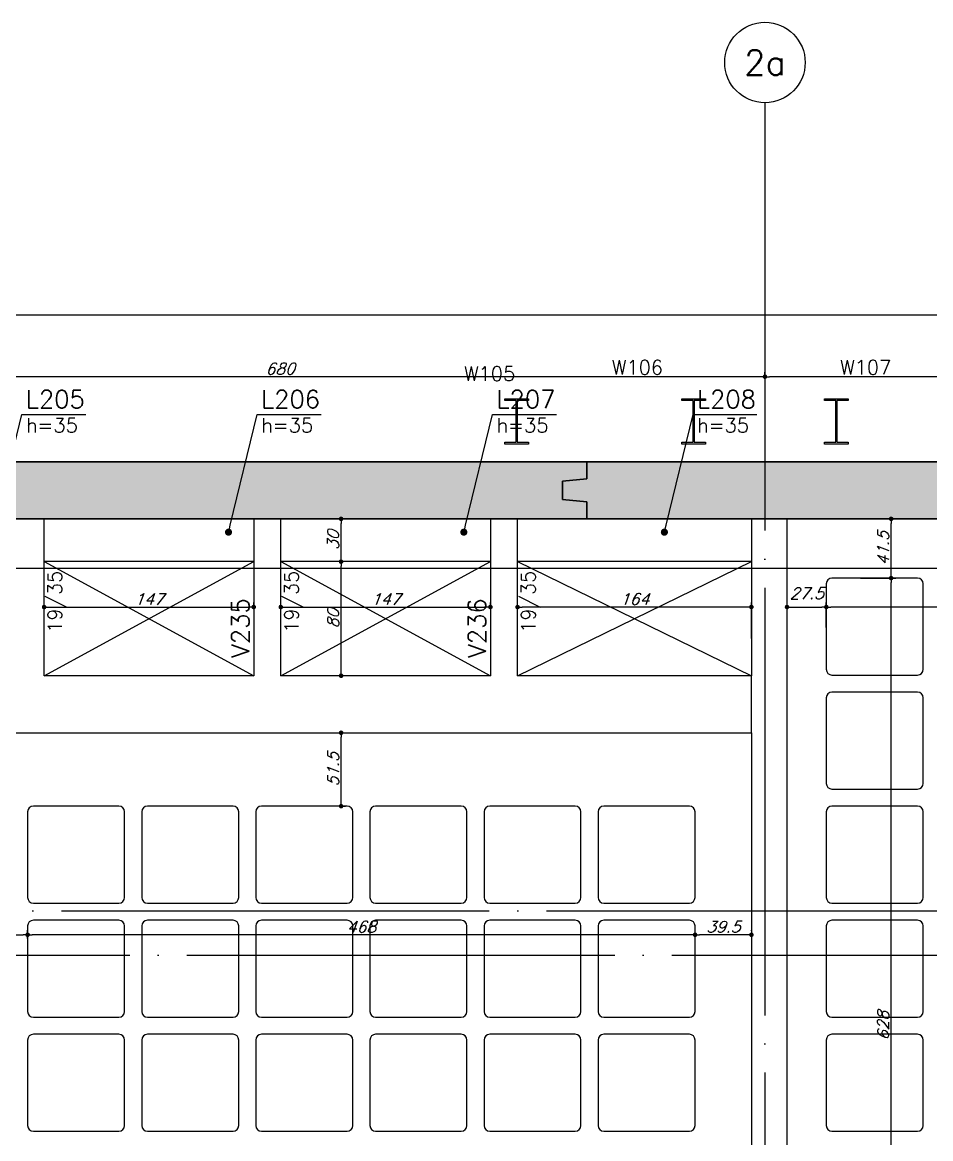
# Model space of a CAD drawing. Extents: x -4172 to 5483, y -2094 to 2406.
# Drawn here: x -2461 to -1824, y 1215 to 1998 of the extents above; entities that cross this region are included whole.
import ezdxf
from ezdxf import colors
from ezdxf.entities.mleader import LeaderData, LeaderLine
from ezdxf.enums import TextEntityAlignment as Align
from ezdxf.math import Vec2, Vec3

# ---------------------------------------------------------------- set-up
doc = ezdxf.new("R2010")
doc.units = 0
doc.header["$LTSCALE"] = 50
doc.header["$MEASUREMENT"] = 0
doc.linetypes.add('EIXO', pattern=[6.8, 6, -0.4, 0, -0.4])
doc.layers.get('0').update_dxf_attribs({"linetype": 'CONTINUOUS'})
doc.layers.get('DEFPOINTS').update_dxf_attribs({"linetype": 'CONTINUOUS'})
for name, color, linetype in [('251', 5, 'CONTINUOUS'), ('F-AUX-RED', 1, 'CONTINUOUS'), ('F-COTAS', 106, 'CONTINUOUS'), ('F-CUBETA', 1, 'CONTINUOUS'), ('F-EIXO', 12, 'EIXO'), ('F-LAJES', 3, 'CONTINUOUS'), ('F-LAJES-DIM', 2, 'CONTINUOUS'), ('F-LAJES-NOME', 4, 'CONTINUOUS'), ('F-PERFIL - W310x52', 4, 'CONTINUOUS'), ('F-PILARES-NOME', 170, 'CONTINUOUS'), ('F-SOLIDO-EST', 252, 'CONTINUOUS'), ('F-TEXTO', 6, 'CONTINUOUS'), ('F-VIGAS', 3, 'CONTINUOUS'), ('F-VIGAS-DIM', 2, 'CONTINUOUS'), ('F-VIGAS-NOME', 4, 'CONTINUOUS'), ('F-VÃO', 1, 'CONTINUOUS')]:
    doc.layers.add(name, color=color, linetype=linetype)
doc.styles.add('CP-TEXT-INCL', font='romans.shx', dxfattribs={"oblique": 20})
doc.styles.add('MCP', font='romans.shx')
doc.styles.add('ROMANS', font='romans.shx')
doc.styles.get("Standard").update_dxf_attribs({"font": 'ROMANS.SHX'})
doc.dimstyles.new('CP-COTAS-50', dxfattribs={"dimscale": 0.64, "dimtxt": 12.5, "dimasz": 5, "dimexe": 5, "dimexo": 5, "dimgap": 2.5, "dimtad": 1, "dimdec": 1, "dimdsep": 46, "dimtxsty": 'CP-TEXT-INCL', "dimblk1": 'DOT', "dimblk2": 'DOT', "dimsah": 1, "dimcen": 9, "dimclrd": 256, "dimclre": 256, "dimclrt": 256, "dimadec": 0, "dimazin": 0, "dimtfac": 1, "dimtdec": 1, "dimtmove": 2, "dimatfit": 3, "dimldrblk": 'DOT', "dimfxl": 0, "dimtolj": 1, "dimarcsym": 0})

# ---------------------------------------------------------------- blocks, each defined once
blk = doc.blocks.new('_VAONER063650636500869008690')
at = {"layer": '251', "color": 1}
for p, q in [((30, 34), (-30, 34)), ((-34, 30), (-34, -30)), ((34, -30), (34, 30)), ((-30, -34), (30, -34))]:
    blk.add_line(p, q, dxfattribs=at)
for centre, start, end in [((-30, 30), 90, 180), ((30, 30), 0, 90), ((-30, -30), 180, 270), ((30, -30), 270, 0)]:
    blk.add_arc(centre, 4, start, end, dxfattribs=at)
blk = doc.blocks.new('_DOT')
at = {"color": 0, "linetype": 'ByBlock'}
blk.add_line((-0.5, 0), (-1, 0), dxfattribs=at)
at = {"color": 0, "linetype": 'ByBlock', "const_width": 0.5}
blk.add_lwpolyline([(-0.25, 0, 1), (0.25, 0, 1)], format="xyb", close=True, dxfattribs=at)
blk = doc.blocks.new('*U43')
at = {"layer": 'F-EIXO'}
blk.add_line((0, 0), (7397, 0), dxfattribs=at)
at = {"layer": 'F-TEXTO', "style": 'ROMANS'}
blk.add_attdef('EIXO', text='', height=17.5, dxfattribs=at).set_placement((-28.2072, 0), align=Align.MIDDLE_CENTER)
blk = doc.blocks.new('*U44')
at = {"layer": 'F-EIXO'}
blk.add_line((0, 0), (7484.954, 0), dxfattribs=at)
at = {"layer": 'F-TEXTO', "style": 'ROMANS'}
blk.add_attdef('EIXO', text='', height=17.5, dxfattribs=at).set_placement((-28.2072, 0), align=Align.MIDDLE_CENTER)
blk = doc.blocks.new('*U47')
at = {"layer": 'F-EIXO'}
blk.add_line((0, 0), (0, -3477.88), dxfattribs=at)
at = {"layer": 'F-EIXO', "color": 2, "linetype": 'Continuous'}
blk.add_circle((0, 28.21), 28.21, dxfattribs=at)
at = {"layer": 'F-TEXTO', "style": 'ROMANS'}
blk.add_attdef('EIXO', text='', height=17.5, rotation=360, dxfattribs=at).set_placement((0, 28.21), align=Align.MIDDLE_CENTER)
blk = doc.blocks.new('*U40')
at = {"layer": 'F-EIXO'}
blk.add_line((0, 0), (7378.18, 0), dxfattribs=at)
at = {"layer": 'F-TEXTO', "style": 'ROMANS'}
blk.add_attdef('EIXO', text='', height=17.5, dxfattribs=at).set_placement((-28.21, 0), align=Align.MIDDLE_CENTER)
blk = doc.blocks.new('*D90')
at = {"layer": 'DEFPOINTS', "color": 0, "linetype": 'Continuous', "transparency": 16777216}
for p in [(3284.5, 1792.61), (3284.5, 1699.5), (-3540, 1430.2)]:
    blk.add_point(p, dxfattribs=at)
at = {"layer": 'F-COTAS', "linetype": 'Continuous', "lineweight": -2, "transparency": 16777216}
for p, q in [((-3540, 1433.4), (-3540, 1795.81)), ((3284.5, 1702.7), (3284.5, 1795.81)), ((-3536.8, 1792.61), (3281.3, 1792.61))]:
    blk.add_line(p, q, dxfattribs=at)
at = {"layer": 'F-COTAS', "linetype": 'Continuous', "lineweight": -2, "transparency": 16777216, "xscale": 3.2, "yscale": 3.2, "zscale": 3.2, "rotation": 180}
blk.add_blockref('_DOT', (-3540, 1792.61), dxfattribs=at)
at = {"layer": 'F-COTAS', "linetype": 'Continuous', "lineweight": -2, "transparency": 16777216, "xscale": 3.2, "yscale": 3.2, "zscale": 3.2}
blk.add_blockref('_DOT', (3284.5, 1792.61), dxfattribs=at)
at = {"layer": 'F-COTAS', "linetype": 'Continuous', "transparency": 16777216, "insert": (-127.75, 1798.21), "char_height": 8, "attachment_point": 5, "style": 'CP-TEXT-INCL'}
blk.add_mtext('\\A1;6824.5', dxfattribs=at)
blk = doc.blocks.new('*D108')
at = {"layer": 'DEFPOINTS', "color": 0, "linetype": 'Continuous', "transparency": 16777216}
for p in [(-1940, 1749.22), (-1940, 1745.22), (-1259.5, 1745.22)]:
    blk.add_point(p, dxfattribs=at)
at = {"layer": 'F-COTAS', "linetype": 'Continuous', "lineweight": -2, "transparency": 16777216}
for p, q in [((-1940, 1748.42), (-1940, 1752.42)), ((-1262.7, 1749.22), (-1936.8, 1749.22)), ((-1259.5, 1748.42), (-1259.5, 1752.42))]:
    blk.add_line(p, q, dxfattribs=at)
at = {"layer": 'F-COTAS', "linetype": 'Continuous', "lineweight": -2, "transparency": 16777216, "xscale": 3.2, "yscale": 3.2, "zscale": 3.2, "rotation": 180}
blk.add_blockref('_DOT', (-1940, 1749.22), dxfattribs=at)
at = {"layer": 'F-COTAS', "linetype": 'Continuous', "lineweight": -2, "transparency": 16777216, "xscale": 3.2, "yscale": 3.2, "zscale": 3.2}
blk.add_blockref('_DOT', (-1259.5, 1749.22), dxfattribs=at)
at = {"layer": 'F-COTAS', "linetype": 'Continuous', "transparency": 16777216, "insert": (-1599.75, 1754.82), "char_height": 8, "attachment_point": 5, "style": 'CP-TEXT-INCL'}
blk.add_mtext('\\A1;680.5', dxfattribs=at)
blk = doc.blocks.new('*D109')
at = {"layer": 'DEFPOINTS', "color": 0, "linetype": 'Continuous', "transparency": 16777216}
for p in [(-2620, 1749.22), (-2620, 1745.22), (-1940, 1745.22)]:
    blk.add_point(p, dxfattribs=at)
at = {"layer": 'F-COTAS', "linetype": 'Continuous', "lineweight": -2, "transparency": 16777216}
for p, q in [((-2620, 1748.42), (-2620, 1752.42)), ((-1943.2, 1749.22), (-2616.8, 1749.22)), ((-1940, 1748.42), (-1940, 1752.42))]:
    blk.add_line(p, q, dxfattribs=at)
at = {"layer": 'F-COTAS', "linetype": 'Continuous', "lineweight": -2, "transparency": 16777216, "xscale": 3.2, "yscale": 3.2, "zscale": 3.2, "rotation": 180}
blk.add_blockref('_DOT', (-2620, 1749.22), dxfattribs=at)
at = {"layer": 'F-COTAS', "linetype": 'Continuous', "lineweight": -2, "transparency": 16777216, "xscale": 3.2, "yscale": 3.2, "zscale": 3.2}
blk.add_blockref('_DOT', (-1940, 1749.22), dxfattribs=at)
at = {"layer": 'F-COTAS', "linetype": 'Continuous', "transparency": 16777216, "insert": (-2280, 1754.82), "char_height": 8, "attachment_point": 5, "style": 'CP-TEXT-INCL'}
blk.add_mtext('\\A1;680', dxfattribs=at)
blk = doc.blocks.new('*D264')
at = {"layer": 'DEFPOINTS', "color": 0, "linetype": 'Continuous', "transparency": 16777216}
for p in [(-1876.31, 1608), (-1851.51, 1608), (-1881.89, 980)]:
    blk.add_point(p, dxfattribs=at)
at = {"layer": 'F-COTAS', "linetype": 'Continuous', "lineweight": -2, "transparency": 16777216}
for p, q in [((-1873.11, 1608), (-1848.31, 1608)), ((-1851.51, 983.2), (-1851.51, 1604.8)), ((-1878.69, 980), (-1848.31, 980))]:
    blk.add_line(p, q, dxfattribs=at)
at = {"layer": 'F-COTAS', "linetype": 'Continuous', "lineweight": -2, "transparency": 16777216, "xscale": 3.2, "yscale": 3.2, "zscale": 3.2}
for p, rotation in [((-1851.51, 1608), 90), ((-1851.51, 980), 270)]:
    blk.add_blockref('_DOT', p, dxfattribs=dict(at, rotation=rotation))
at = {"layer": 'F-COTAS', "linetype": 'Continuous', "transparency": 16777216, "insert": (-1857.11, 1294), "char_height": 8, "attachment_point": 5, "rotation": 90, "style": 'CP-TEXT-INCL'}
blk.add_mtext('\\A1;628', dxfattribs=at)
blk = doc.blocks.new('*D265')
at = {"layer": 'DEFPOINTS', "color": 0, "linetype": 'Continuous', "transparency": 16777216}
for p in [(-1872.42, 1649.5), (-1851.51, 1649.5), (-1872.42, 1608)]:
    blk.add_point(p, dxfattribs=at)
at = {"layer": 'F-COTAS', "linetype": 'Continuous', "lineweight": -2, "transparency": 16777216}
for p, q in [((-1869.22, 1649.5), (-1848.31, 1649.5)), ((-1851.51, 1611.2), (-1851.51, 1646.3)), ((-1869.22, 1608), (-1848.31, 1608))]:
    blk.add_line(p, q, dxfattribs=at)
at = {"layer": 'F-COTAS', "linetype": 'Continuous', "lineweight": -2, "transparency": 16777216, "xscale": 3.2, "yscale": 3.2, "zscale": 3.2}
for p, rotation in [((-1851.51, 1649.5), 90), ((-1851.51, 1608), 270)]:
    blk.add_blockref('_DOT', p, dxfattribs=dict(at, rotation=rotation))
at = {"layer": 'F-COTAS', "linetype": 'Continuous', "transparency": 16777216, "insert": (-1857.11, 1628.75), "char_height": 8, "attachment_point": 5, "rotation": 90, "style": 'CP-TEXT-INCL'}
blk.add_mtext('\\A1;41.5', dxfattribs=at)
blk = doc.blocks.new('*D403')
at = {"layer": 'DEFPOINTS', "color": 0, "linetype": 'Continuous', "transparency": 16777216}
for p in [(-1897, 1587.67), (-1897, 1570.07), (-1349, 1570.07)]:
    blk.add_point(p, dxfattribs=at)
at = {"layer": 'F-COTAS', "linetype": 'Continuous', "lineweight": -2, "transparency": 16777216}
for p, q in [((-1897, 1573.27), (-1897, 1590.87)), ((-1349, 1573.27), (-1349, 1590.87)), ((-1352.2, 1587.67), (-1893.8, 1587.67))]:
    blk.add_line(p, q, dxfattribs=at)
at = {"layer": 'F-COTAS', "linetype": 'Continuous', "lineweight": -2, "transparency": 16777216, "xscale": 3.2, "yscale": 3.2, "zscale": 3.2, "rotation": 180}
blk.add_blockref('_DOT', (-1897, 1587.67), dxfattribs=at)
at = {"layer": 'F-COTAS', "linetype": 'Continuous', "lineweight": -2, "transparency": 16777216, "xscale": 3.2, "yscale": 3.2, "zscale": 3.2}
blk.add_blockref('_DOT', (-1349, 1587.67), dxfattribs=at)
at = {"layer": 'F-COTAS', "linetype": 'Continuous', "transparency": 16777216, "insert": (-1623, 1593.27), "char_height": 8, "attachment_point": 5, "style": 'CP-TEXT-INCL'}
blk.add_mtext('\\A1;548', dxfattribs=at)
blk = doc.blocks.new('*D404')
at = {"layer": 'DEFPOINTS', "color": 0, "linetype": 'Continuous', "transparency": 16777216}
for p in [(-1897, 1587.67), (-1924.5, 1578.85), (-1897, 1578.85)]:
    blk.add_point(p, dxfattribs=at)
at = {"layer": 'F-COTAS', "linetype": 'Continuous', "lineweight": -2, "transparency": 16777216}
for p, q in [((-1924.5, 1582.05), (-1924.5, 1590.87)), ((-1897, 1582.05), (-1897, 1590.87)), ((-1921.3, 1587.67), (-1900.2, 1587.67))]:
    blk.add_line(p, q, dxfattribs=at)
at = {"layer": 'F-COTAS', "linetype": 'Continuous', "lineweight": -2, "transparency": 16777216, "xscale": 3.2, "yscale": 3.2, "zscale": 3.2, "rotation": 180}
blk.add_blockref('_DOT', (-1924.5, 1587.67), dxfattribs=at)
at = {"layer": 'F-COTAS', "linetype": 'Continuous', "lineweight": -2, "transparency": 16777216, "xscale": 3.2, "yscale": 3.2, "zscale": 3.2}
blk.add_blockref('_DOT', (-1897, 1587.67), dxfattribs=at)
at = {"layer": 'F-COTAS', "linetype": 'Continuous', "transparency": 16777216, "insert": (-1910.75, 1597.27), "char_height": 8, "attachment_point": 5, "style": 'CP-TEXT-INCL'}
blk.add_mtext('\\A1;27.5', dxfattribs=at)
blk = doc.blocks.new('*D405')
at = {"layer": 'DEFPOINTS', "color": 0, "linetype": 'Continuous', "transparency": 16777216}
for p in [(-2113.5, 1587.67), (-2113.5, 1562.29), (-1949.5, 1562.29)]:
    blk.add_point(p, dxfattribs=at)
at = {"layer": 'F-COTAS', "linetype": 'Continuous', "lineweight": -2, "transparency": 16777216}
for p, q in [((-2113.5, 1565.49), (-2113.5, 1590.87)), ((-1949.5, 1565.49), (-1949.5, 1590.87)), ((-1952.7, 1587.67), (-2110.3, 1587.67))]:
    blk.add_line(p, q, dxfattribs=at)
at = {"layer": 'F-COTAS', "linetype": 'Continuous', "lineweight": -2, "transparency": 16777216, "xscale": 3.2, "yscale": 3.2, "zscale": 3.2, "rotation": 180}
blk.add_blockref('_DOT', (-2113.5, 1587.67), dxfattribs=at)
at = {"layer": 'F-COTAS', "linetype": 'Continuous', "lineweight": -2, "transparency": 16777216, "xscale": 3.2, "yscale": 3.2, "zscale": 3.2}
blk.add_blockref('_DOT', (-1949.5, 1587.67), dxfattribs=at)
at = {"layer": 'F-COTAS', "linetype": 'Continuous', "transparency": 16777216, "insert": (-2031.5, 1593.27), "char_height": 8, "attachment_point": 5, "style": 'CP-TEXT-INCL'}
blk.add_mtext('\\A1;164', dxfattribs=at)
blk = doc.blocks.new('*D406')
at = {"layer": 'DEFPOINTS', "color": 0, "linetype": 'Continuous', "transparency": 16777216}
for p in [(-2279.5, 1584.21), (-2132.5, 1587.67), (-2132.5, 1584.21)]:
    blk.add_point(p, dxfattribs=at)
at = {"layer": 'F-COTAS', "linetype": 'Continuous', "lineweight": -2, "transparency": 16777216}
for p, q in [((-2279.5, 1587.41), (-2279.5, 1590.87)), ((-2132.5, 1587.41), (-2132.5, 1590.87)), ((-2276.3, 1587.67), (-2135.7, 1587.67))]:
    blk.add_line(p, q, dxfattribs=at)
at = {"layer": 'F-COTAS', "linetype": 'Continuous', "lineweight": -2, "transparency": 16777216, "xscale": 3.2, "yscale": 3.2, "zscale": 3.2, "rotation": 180}
blk.add_blockref('_DOT', (-2279.5, 1587.67), dxfattribs=at)
at = {"layer": 'F-COTAS', "linetype": 'Continuous', "lineweight": -2, "transparency": 16777216, "xscale": 3.2, "yscale": 3.2, "zscale": 3.2}
blk.add_blockref('_DOT', (-2132.5, 1587.67), dxfattribs=at)
at = {"layer": 'F-COTAS', "linetype": 'Continuous', "transparency": 16777216, "insert": (-2206, 1593.27), "char_height": 8, "attachment_point": 5, "style": 'CP-TEXT-INCL'}
blk.add_mtext('\\A1;147', dxfattribs=at)
blk = doc.blocks.new('*D407')
at = {"layer": 'DEFPOINTS', "color": 0, "linetype": 'Continuous', "transparency": 16777216}
for p in [(-2445.45, 1584.21), (-2298.45, 1587.67), (-2298.45, 1584.21)]:
    blk.add_point(p, dxfattribs=at)
at = {"layer": 'F-COTAS', "linetype": 'Continuous', "lineweight": -2, "transparency": 16777216}
for p, q in [((-2445.45, 1587.41), (-2445.45, 1590.87)), ((-2298.45, 1587.41), (-2298.45, 1590.87)), ((-2442.25, 1587.67), (-2301.65, 1587.67))]:
    blk.add_line(p, q, dxfattribs=at)
at = {"layer": 'F-COTAS', "linetype": 'Continuous', "lineweight": -2, "transparency": 16777216, "xscale": 3.2, "yscale": 3.2, "zscale": 3.2, "rotation": 180}
blk.add_blockref('_DOT', (-2445.45, 1587.67), dxfattribs=at)
at = {"layer": 'F-COTAS', "linetype": 'Continuous', "lineweight": -2, "transparency": 16777216, "xscale": 3.2, "yscale": 3.2, "zscale": 3.2}
blk.add_blockref('_DOT', (-2298.45, 1587.67), dxfattribs=at)
at = {"layer": 'F-COTAS', "linetype": 'Continuous', "transparency": 16777216, "insert": (-2371.95, 1593.27), "char_height": 8, "attachment_point": 5, "style": 'CP-TEXT-INCL'}
blk.add_mtext('\\A1;147', dxfattribs=at)
blk = doc.blocks.new('*D416')
at = {"layer": 'DEFPOINTS', "color": 0, "linetype": 'Continuous', "transparency": 16777216}
for p in [(-2237.21, 1619.5), (-2228.58, 1619.5), (-2228.58, 1539.5)]:
    blk.add_point(p, dxfattribs=at)
at = {"layer": 'F-COTAS', "linetype": 'Continuous', "lineweight": -2, "transparency": 16777216}
for p, q in [((-2231.78, 1619.5), (-2240.41, 1619.5)), ((-2237.21, 1542.7), (-2237.21, 1616.3)), ((-2231.78, 1539.5), (-2240.41, 1539.5))]:
    blk.add_line(p, q, dxfattribs=at)
at = {"layer": 'F-COTAS', "linetype": 'Continuous', "lineweight": -2, "transparency": 16777216, "xscale": 3.2, "yscale": 3.2, "zscale": 3.2}
for p, rotation in [((-2237.21, 1619.5), 90), ((-2237.21, 1539.5), 270)]:
    blk.add_blockref('_DOT', p, dxfattribs=dict(at, rotation=rotation))
at = {"layer": 'F-COTAS', "linetype": 'Continuous', "transparency": 16777216, "insert": (-2242.81, 1579.5), "char_height": 8, "attachment_point": 5, "rotation": 90, "style": 'CP-TEXT-INCL'}
blk.add_mtext('\\A1;80', dxfattribs=at)
blk = doc.blocks.new('*D417')
at = {"layer": 'DEFPOINTS', "color": 0, "linetype": 'Continuous', "transparency": 16777216}
for p in [(-2237.21, 1649.5), (-2224.47, 1649.5), (-2224.47, 1619.5)]:
    blk.add_point(p, dxfattribs=at)
at = {"layer": 'F-COTAS', "linetype": 'Continuous', "lineweight": -2, "transparency": 16777216}
for p, q in [((-2227.67, 1649.5), (-2240.41, 1649.5)), ((-2237.21, 1622.7), (-2237.21, 1646.3)), ((-2227.67, 1619.5), (-2240.41, 1619.5))]:
    blk.add_line(p, q, dxfattribs=at)
at = {"layer": 'F-COTAS', "linetype": 'Continuous', "lineweight": -2, "transparency": 16777216, "xscale": 3.2, "yscale": 3.2, "zscale": 3.2}
for p, rotation in [((-2237.21, 1649.5), 90), ((-2237.21, 1619.5), 270)]:
    blk.add_blockref('_DOT', p, dxfattribs=dict(at, rotation=rotation))
at = {"layer": 'F-COTAS', "linetype": 'Continuous', "transparency": 16777216, "insert": (-2242.81, 1634.5), "char_height": 8, "attachment_point": 5, "rotation": 90, "style": 'CP-TEXT-INCL'}
blk.add_mtext('\\A1;30', dxfattribs=at)
blk = doc.blocks.new('*D419')
at = {"layer": 'DEFPOINTS', "color": 0, "linetype": 'Continuous', "transparency": 16777216}
for p in [(-2239.15, 1499.5), (-2237.21, 1499.5), (-2239.15, 1448)]:
    blk.add_point(p, dxfattribs=at)
at = {"layer": 'F-COTAS', "linetype": 'Continuous', "lineweight": -2, "transparency": 16777216}
for p, q in [((-2237.21, 1451.2), (-2237.21, 1496.3)), ((-2235.95, 1499.5), (-2234.01, 1499.5)), ((-2235.95, 1448), (-2234.01, 1448))]:
    blk.add_line(p, q, dxfattribs=at)
at = {"layer": 'F-COTAS', "linetype": 'Continuous', "lineweight": -2, "transparency": 16777216, "xscale": 3.2, "yscale": 3.2, "zscale": 3.2}
for p, rotation in [((-2237.21, 1499.5), 90), ((-2237.21, 1448), 270)]:
    blk.add_blockref('_DOT', p, dxfattribs=dict(at, rotation=rotation))
at = {"layer": 'F-COTAS', "linetype": 'Continuous', "transparency": 16777216, "insert": (-2242.81, 1473.75), "char_height": 8, "attachment_point": 5, "rotation": 90, "style": 'CP-TEXT-INCL'}
blk.add_mtext('\\A1;51.5', dxfattribs=at)
blk = doc.blocks.new('*D420')
at = {"layer": 'DEFPOINTS', "color": 0, "linetype": 'Continuous', "transparency": 16777216}
for p in [(-1989, 1357.79), (-1989, 1357.4), (-1949.5, 1357.4)]:
    blk.add_point(p, dxfattribs=at)
at = {"layer": 'F-COTAS', "linetype": 'Continuous', "lineweight": -2, "transparency": 16777216}
for p, q in [((-1989, 1360.6), (-1989, 1360.99)), ((-1952.7, 1357.79), (-1985.8, 1357.79)), ((-1949.5, 1360.6), (-1949.5, 1360.99))]:
    blk.add_line(p, q, dxfattribs=at)
at = {"layer": 'F-COTAS', "linetype": 'Continuous', "lineweight": -2, "transparency": 16777216, "xscale": 3.2, "yscale": 3.2, "zscale": 3.2, "rotation": 180}
blk.add_blockref('_DOT', (-1989, 1357.79), dxfattribs=at)
at = {"layer": 'F-COTAS', "linetype": 'Continuous', "lineweight": -2, "transparency": 16777216, "xscale": 3.2, "yscale": 3.2, "zscale": 3.2}
blk.add_blockref('_DOT', (-1949.5, 1357.79), dxfattribs=at)
at = {"layer": 'F-COTAS', "linetype": 'Continuous', "transparency": 16777216, "insert": (-1969.25, 1363.39), "char_height": 8, "attachment_point": 5, "style": 'CP-TEXT-INCL'}
blk.add_mtext('\\A1;39.5', dxfattribs=at)
blk = doc.blocks.new('*D421')
at = {"layer": 'DEFPOINTS', "color": 0, "linetype": 'Continuous', "transparency": 16777216}
for p in [(-2457, 1357.79), (-2457, 1351.95), (-1989, 1351.95)]:
    blk.add_point(p, dxfattribs=at)
at = {"layer": 'F-COTAS', "linetype": 'Continuous', "lineweight": -2, "transparency": 16777216}
for p, q in [((-2457, 1355.15), (-2457, 1360.99)), ((-1992.2, 1357.79), (-2453.8, 1357.79)), ((-1989, 1355.15), (-1989, 1360.99))]:
    blk.add_line(p, q, dxfattribs=at)
at = {"layer": 'F-COTAS', "linetype": 'Continuous', "lineweight": -2, "transparency": 16777216, "xscale": 3.2, "yscale": 3.2, "zscale": 3.2, "rotation": 180}
blk.add_blockref('_DOT', (-2457, 1357.79), dxfattribs=at)
at = {"layer": 'F-COTAS', "linetype": 'Continuous', "lineweight": -2, "transparency": 16777216, "xscale": 3.2, "yscale": 3.2, "zscale": 3.2}
blk.add_blockref('_DOT', (-1989, 1357.79), dxfattribs=at)
at = {"layer": 'F-COTAS', "linetype": 'Continuous', "transparency": 16777216, "insert": (-2223, 1363.39), "char_height": 8, "attachment_point": 5, "style": 'CP-TEXT-INCL'}
blk.add_mtext('\\A1;468', dxfattribs=at)
blk = doc.blocks.new('*D422')
at = {"layer": 'DEFPOINTS', "color": 0, "linetype": 'Continuous', "transparency": 16777216}
for p in [(-2457, 1357.79), (-2545, 1352.51), (-2457, 1352.51)]:
    blk.add_point(p, dxfattribs=at)
at = {"layer": 'F-COTAS', "linetype": 'Continuous', "lineweight": -2, "transparency": 16777216}
for p, q in [((-2545, 1355.71), (-2545, 1360.99)), ((-2541.8, 1357.79), (-2460.2, 1357.79)), ((-2457, 1355.71), (-2457, 1360.99))]:
    blk.add_line(p, q, dxfattribs=at)
at = {"layer": 'F-COTAS', "linetype": 'Continuous', "lineweight": -2, "transparency": 16777216, "xscale": 3.2, "yscale": 3.2, "zscale": 3.2, "rotation": 180}
blk.add_blockref('_DOT', (-2545, 1357.79), dxfattribs=at)
at = {"layer": 'F-COTAS', "linetype": 'Continuous', "lineweight": -2, "transparency": 16777216, "xscale": 3.2, "yscale": 3.2, "zscale": 3.2}
blk.add_blockref('_DOT', (-2457, 1357.79), dxfattribs=at)
at = {"layer": 'F-COTAS', "linetype": 'Continuous', "transparency": 16777216, "insert": (-2501, 1363.39), "char_height": 8, "attachment_point": 5, "style": 'CP-TEXT-INCL'}
blk.add_mtext('\\A1;88', dxfattribs=at)
blk = doc.blocks.new('A$C44D756D9')
at = {"layer": 'F-PERFIL - W310x52'}
for points in [[(1202.55, 244.25), (1219.25, 244.25), (1219.25, 242.93), (1211.28, 242.93), (1211.28, 213.77), (1219.25, 213.77), (1219.25, 212.45), (1202.55, 212.45), (1202.55, 213.77), (1210.52, 213.77), (1210.52, 242.93), (1202.55, 242.93)], [(1343.35, 212.45), (1326.65, 212.45), (1326.65, 213.77), (1334.62, 213.77), (1334.62, 242.93), (1326.65, 242.93), (1326.65, 244.25), (1343.35, 244.25), (1343.35, 242.93), (1335.38, 242.93), (1335.38, 213.77), (1343.35, 213.77)], [(1443.35, 212.45), (1426.65, 212.45), (1426.65, 213.77), (1434.62, 213.77), (1434.62, 242.93), (1426.65, 242.93), (1426.65, 244.25), (1443.35, 244.25), (1443.35, 242.93), (1435.38, 242.93), (1435.38, 213.77), (1443.35, 213.77)]]:
    blk.add_lwpolyline(points, close=True, dxfattribs=at)
at = {"layer": 'F-PILARES-NOME'}
for s, p in [('W105', (1173.9, 256.93)), ('W106', (1277.57, 261.24)), ('W107', (1437.62, 261.24))]:
    blk.add_text(s, height=10, dxfattribs=at).set_placement(p)

msp = doc.modelspace()

# ---------------------------------------------------------------- hatches: boundary and pattern name
at = {"layer": 'F-SOLIDO-EST'}
h = msp.add_hatch(color=256, dxfattribs=at)
h.dxf.hatch_style = 1
h.paths.add_polyline_path([(-2082, 1676), (-2065, 1677.5), (-2065, 1689.5), (-2540, 1689.5), (-2540, 1677.5), (-2557, 1676), (-2557, 1663), (-2540, 1661.5), (-2540, 1649.5), (-2065, 1649.5), (-2065, 1661.5), (-2082, 1663)])
h = msp.add_hatch(color=256, dxfattribs=at)
h.dxf.hatch_style = 1
h.paths.add_polyline_path([(-1798, 1676), (-1815, 1677.5), (-1815, 1689.5), (-2065, 1689.5), (-2065, 1677.5), (-2082, 1676), (-2082, 1663), (-2065, 1661.5), (-2065, 1649.5), (-1815, 1649.5), (-1815, 1661.5), (-1798, 1663)])

# ---------------------------------------------------------------- linework, layer by layer
at = {"layer": 'F-EIXO'}
msp.add_line((-3621.135, 1615), (3550.572, 1615), dxfattribs=at)
at = {"layer": 'F-LAJES'}
for p, q in [((-2298.5, 1619.5), (-2445.45, 1619.5)), ((-2132.5, 1619.5), (-2279.5, 1619.5)), ((-1949.5, 1619.5), (-2113.5, 1619.5))]:
    msp.add_line(p, q, dxfattribs=at)
at = {"layer": 'F-VIGAS'}
for p, q in [((-2065, 1689.5), (-2540, 1689.5)), ((-2540, 1689.5), (-2065, 1689.5)), ((-1815, 1689.5), (-2065, 1689.5)), ((-2065, 1689.5), (-2065, 1677.5)), ((-2065, 1677.5), (-2065, 1689.5)), ((-2065, 1689.5), (-1815, 1689.5)), ((-2065, 1677.5), (-2065, 1689.5)), ((-2065, 1689.5), (-2065, 1677.5)), ((-2065, 1677.5), (-2082, 1676)), ((-2082, 1676), (-2065, 1677.5)), ((-2082, 1676), (-2065, 1677.5)), ((-2065, 1677.5), (-2082, 1676)), ((-2082, 1676), (-2082, 1663)), ((-2082, 1663), (-2082, 1676)), ((-2082, 1663), (-2082, 1676)), ((-2082, 1676), (-2082, 1663)), ((-2082, 1663), (-2065, 1661.5)), ((-2065, 1661.5), (-2082, 1663)), ((-2065, 1661.5), (-2082, 1663)), ((-2082, 1663), (-2065, 1661.5)), ((-2065, 1661.5), (-2065, 1649.5)), ((-2065, 1649.5), (-2065, 1661.5)), ((-2065, 1649.5), (-2065, 1661.5)), ((-2065, 1661.5), (-2065, 1649.5)), ((-2540, 1649.5), (-2065, 1649.5)), ((-2065, 1649.5), (-2540, 1649.5)), ((-2065, 1649.5), (-1815, 1649.5)), ((-1815, 1649.5), (-2065, 1649.5))]:
    msp.add_line(p, q, dxfattribs=at)
for points in [[(-2445.45, 1539.5), (-2445.45, 1649.5)], [(-2298.5, 1649.5), (-2298.5, 1539.5)], [(-2279.5, 1539.5), (-2279.5, 1649.5)], [(-2132.5, 1649.5), (-2132.5, 1539.5)], [(-2113.5, 1539.5), (-2113.5, 1649.5)], [(-1949.5, 1649.5), (-1949.5, 1539.5)], [(-1924.5, 1519.5), (-1924.5, 1649.5)], [(-2298.5, 1539.5), (-2445.45, 1539.5)], [(-2132.5, 1539.5), (-2279.5, 1539.5)], [(-1949.5, 1539.5), (-2113.5, 1539.5)], [(-1949.5, 1499.5), (-1949.5, 1539.5)], [(-1924.5, 904.5), (-1924.5, 1519.5)], [(-2610.45, 1499.5), (-2454.95, 1499.5)], [(-2454.95, 1499.5), (-2289, 1499.5)], [(-2289, 1499.5), (-2123, 1499.5)], [(-2123, 1499.5), (-1949.5, 1499.5)], [(-1949.5, 1499.5), (-1949.5, 904.5)]]:
    msp.add_lwpolyline(points, dxfattribs=at)
at = {"layer": 'F-VÃO'}
for p, q in [((-2445.45, 1539.5), (-2298.5, 1619.5)), ((-2445.45, 1619.5), (-2298.5, 1539.5)), ((-2279.5, 1539.5), (-2132.5, 1619.5)), ((-2279.5, 1619.5), (-2132.5, 1539.5)), ((-2113.5, 1539.5), (-1949.5, 1619.5)), ((-2113.5, 1619.5), (-1949.5, 1539.5))]:
    msp.add_line(p, q, dxfattribs=at)

# ---------------------------------------------------------------- block references
at = {"layer": 'F-CUBETA'}
for p in [(-1863, 1574), (-1863, 1494), (-2423, 1414), (-2343, 1414), (-2263, 1414), (-2183, 1414), (-2103, 1414), (-2023, 1414), (-1863, 1414), (-2423, 1334), (-2343, 1334), (-2263, 1334), (-2183, 1334), (-2103, 1334), (-2023, 1334), (-1863, 1334), (-2423, 1254), (-2343, 1254), (-2263, 1254), (-2183, 1254), (-2103, 1254), (-2023, 1254), (-1863, 1254)]:
    msp.add_blockref('_VAONER063650636500869008690', p, dxfattribs=at)
at = {"layer": 'F-EIXO', "linetype": 'Continuous'}
msp.add_blockref('*U47', (-1940, 1941.357), dxfattribs=at).add_auto_attribs({'EIXO': '2a'})
for name, p in [('*U40', (-3705.761, 1615)), ('*U44', (-3793.715, 1374.5)), ('*U43', (-3705.761, 1343.5))]:
    msp.add_blockref(name, p, dxfattribs=at)
at = {"layer": 'F-PERFIL - W310x52'}
msp.add_blockref('A$C44D756D9', (-3325, 1489.5), dxfattribs=at)

# ---------------------------------------------------------------- texts
at = {"layer": 'F-LAJES-DIM', "linetype": 'Continuous', "style": 'MCP'}
for p in [(-2458.224, 1710.193), (-2293.224, 1710.193), (-2128.224, 1710.193), (-1987.59, 1710.193)]:
    msp.add_text('h=35', height=10, dxfattribs=at).set_placement(p)
at = {"layer": 'F-LAJES-NOME', "linetype": 'Continuous', "style": 'MCP'}
for s, p in [('L205', (-2458.224, 1727.193)), ('L206', (-2293.224, 1727.193)), ('L207', (-2128.224, 1727.193)), ('L208', (-1987.59, 1727.193))]:
    msp.add_text(s, height=12.5, dxfattribs=at).set_placement(p)
at = {"layer": 'F-VIGAS-DIM', "linetype": 'Continuous', "style": 'MCP'}
for p in [(-2432.95, 1569.5), (-2267, 1569.5), (-2101, 1569.5)]:
    msp.add_text('19/35', height=10, rotation=90, dxfattribs=at).set_placement(p)
at = {"layer": 'F-VIGAS-NOME', "linetype": 'Continuous', "style": 'MCP'}
for s, p in [('V235', (-2301.625, 1552)), ('V236', (-2135.625, 1552))]:
    msp.add_text(s, height=12.5, rotation=90, dxfattribs=at).set_placement(p)

# ---------------------------------------------------------------- dimensions: what is measured, and where the dimension line sits
at = {"layer": 'F-COTAS', "linetype": 'Continuous'}
for base, p1, p2, picture, middle in [((3284.5, 1792.612), (-3540, 1430.201), (3284.5, 1699.5), '*D90', (-127.75, 1798.212)), ((-2620, 1749.22), (-1940, 1745.22), (-2620, 1745.22), '*D109', (-2280, 1754.82)), ((-1940, 1749.22), (-1259.5, 1745.22), (-1940, 1745.22), '*D108', (-1599.75, 1754.82))]:
    dim = msp.add_linear_dim(base=base, p1=p1, p2=p2, dimstyle='CP-COTAS-50', dxfattribs=at)
    dim.commit()
    dim.dimension.update_dxf_attribs({"geometry": picture, "text_midpoint": middle})
for base, p1, p2, picture, middle in [((-2237.207, 1649.5), (-2224.467, 1619.5), (-2224.467, 1649.5), '*D417', (-2242.807, 1634.5)), ((-1851.513, 1649.5), (-1872.424, 1608), (-1872.424, 1649.5), '*D265', (-1857.113, 1628.75)), ((-2237.207, 1619.5), (-2228.581, 1539.5), (-2228.581, 1619.5), '*D416', (-2242.807, 1579.5)), ((-1851.513, 1608), (-1881.889, 980), (-1876.307, 1608), '*D264', (-1857.113, 1294)), ((-2237.207, 1499.5), (-2239.154, 1448), (-2239.154, 1499.5), '*D419', (-2242.807, 1473.75))]:
    dim = msp.add_linear_dim(base=base, p1=p1, p2=p2, angle=90, dimstyle='CP-COTAS-50', override={"dimfxl": 7.5}, dxfattribs=at)
    dim.commit()
    dim.dimension.update_dxf_attribs({"geometry": picture, "text_midpoint": middle})
for base, p1, p2, picture, middle in [((-2298.45, 1587.668), (-2445.45, 1584.214), (-2298.45, 1584.214), '*D407', (-2371.95, 1593.268)), ((-2132.5, 1587.668), (-2279.5, 1584.214), (-2132.5, 1584.214), '*D406', (-2206, 1593.268)), ((-2113.5, 1587.668), (-1949.5, 1562.289), (-2113.5, 1562.289), '*D405', (-2031.5, 1593.268)), ((-1897, 1587.668), (-1924.5, 1578.848), (-1897, 1578.848), '*D404', (-1910.75, 1597.268)), ((-1897, 1587.668), (-1349, 1570.068), (-1897, 1570.068), '*D403', (-1623, 1593.268)), ((-2457, 1357.79), (-2545, 1352.506), (-2457, 1352.506), '*D422', (-2501, 1363.39)), ((-2457, 1357.79), (-1989, 1351.953), (-2457, 1351.953), '*D421', (-2223, 1363.39)), ((-1989, 1357.79), (-1949.5, 1357.401), (-1989, 1357.401), '*D420', (-1969.25, 1363.39))]:
    dim = msp.add_linear_dim(base=base, p1=p1, p2=p2, dimstyle='CP-COTAS-50', override={"dimfxl": 7.5}, dxfattribs=at)
    dim.commit()
    dim.dimension.update_dxf_attribs({"geometry": picture, "text_midpoint": middle})

# ---------------------------------------------------------------- leaders
at = {"layer": 'F-AUX-RED', "linetype": 'Continuous'}
ml = msp.add_multileader_mtext('Standard', dxfattribs=at)
ml.set_content('', color=256)
ml.set_leader_properties()
ml.set_arrow_properties(name='DOT')
ml.build(insert=Vec2(0, 0))
ml.multileader.update_dxf_attribs({"text_right_attachment_type": 6, "dogleg_length": 0.36, "arrow_head_size": 5})
ctx = ml.context
ctx.base_point, ctx.char_height, ctx.arrow_head_size, ctx.landing_gap_size, ctx.plane_origin = Vec3(-2416.255, 1722.627), 0.18, 5, 0.09, Vec3(-2481.143, 1640.18)
ctx.right_attachment = 6
notes = []
notes.append((ctx, [(0, (1, 1, 0), (-2461.012, 1722.627), (1, 0), 44.757, [(0, [(-2481.143, 1640.18)], 0, [])])]))
ctx.mtext.insert, ctx.mtext.flow_direction = Vec3(-2416.165, 1722.717), 5
ml = msp.add_multileader_mtext('Standard', dxfattribs=at)
ml.set_content('', color=256)
ml.set_leader_properties()
ml.set_arrow_properties(name='DOT')
ml.build(insert=Vec2(0, 0))
ml.multileader.update_dxf_attribs({"text_right_attachment_type": 6, "dogleg_length": 0.36, "arrow_head_size": 5})
ctx = ml.context
ctx.base_point, ctx.char_height, ctx.arrow_head_size, ctx.landing_gap_size, ctx.plane_origin = Vec3(-2251.255, 1722.627), 0.18, 5, 0.09, Vec3(-2316.143, 1640.18)
ctx.right_attachment = 6
notes.append((ctx, [(0, (1, 1, 0), (-2296.012, 1722.627), (1, 0), 44.757, [(0, [(-2316.143, 1640.18)], 0, [])])]))
ctx.mtext.insert, ctx.mtext.flow_direction = Vec3(-2251.165, 1722.717), 5
ml = msp.add_multileader_mtext('Standard', dxfattribs=at)
ml.set_content('', color=256)
ml.set_leader_properties()
ml.set_arrow_properties(name='DOT')
ml.build(insert=Vec2(0, 0))
ml.multileader.update_dxf_attribs({"text_right_attachment_type": 6, "dogleg_length": 0.36, "arrow_head_size": 5})
ctx = ml.context
ctx.base_point, ctx.char_height, ctx.arrow_head_size, ctx.landing_gap_size, ctx.plane_origin = Vec3(-2086.255, 1722.627), 0.18, 5, 0.09, Vec3(-2151.143, 1640.18)
ctx.right_attachment = 6
notes.append((ctx, [(0, (1, 1, 0), (-2131.012, 1722.627), (1, 0), 44.757, [(0, [(-2151.143, 1640.18)], 0, [])])]))
ctx.mtext.insert, ctx.mtext.flow_direction = Vec3(-2086.165, 1722.717), 5
ml = msp.add_multileader_mtext('Standard', dxfattribs=at)
ml.set_content('', color=256)
ml.set_leader_properties()
ml.set_arrow_properties(name='DOT')
ml.build(insert=Vec2(0, 0))
ml.multileader.update_dxf_attribs({"text_right_attachment_type": 6, "dogleg_length": 0.36, "arrow_head_size": 5})
ctx = ml.context
ctx.base_point, ctx.char_height, ctx.arrow_head_size, ctx.landing_gap_size, ctx.plane_origin = Vec3(-1945.621, 1722.627), 0.18, 5, 0.09, Vec3(-2010.509, 1640.18)
ctx.right_attachment = 6
notes.append((ctx, [(0, (1, 1, 0), (-1990.378, 1722.627), (1, 0), 44.757, [(0, [(-2010.509, 1640.18)], 0, [])])]))
ctx.mtext.insert, ctx.mtext.flow_direction = Vec3(-1945.531, 1722.717), 5
for ctx, leaders in notes:
    for number, flags, end, landing, length, lines in leaders:
        leader = LeaderData()
        leader.index, (leader.has_last_leader_line, leader.has_dogleg_vector, leader.attachment_direction) = number, flags
        leader.last_leader_point, leader.dogleg_vector, leader.dogleg_length = Vec3(end), Vec3(landing), length
        for number, points, colour, breaks in lines:
            line = LeaderLine()
            line.index, line.vertices, line.color, line.breaks = number, Vec3.list(points), colors.encode_raw_color(colour), breaks
            leader.lines.append(line)
        ctx.leaders.append(leader)

doc.saveas('drawing.dxf')
